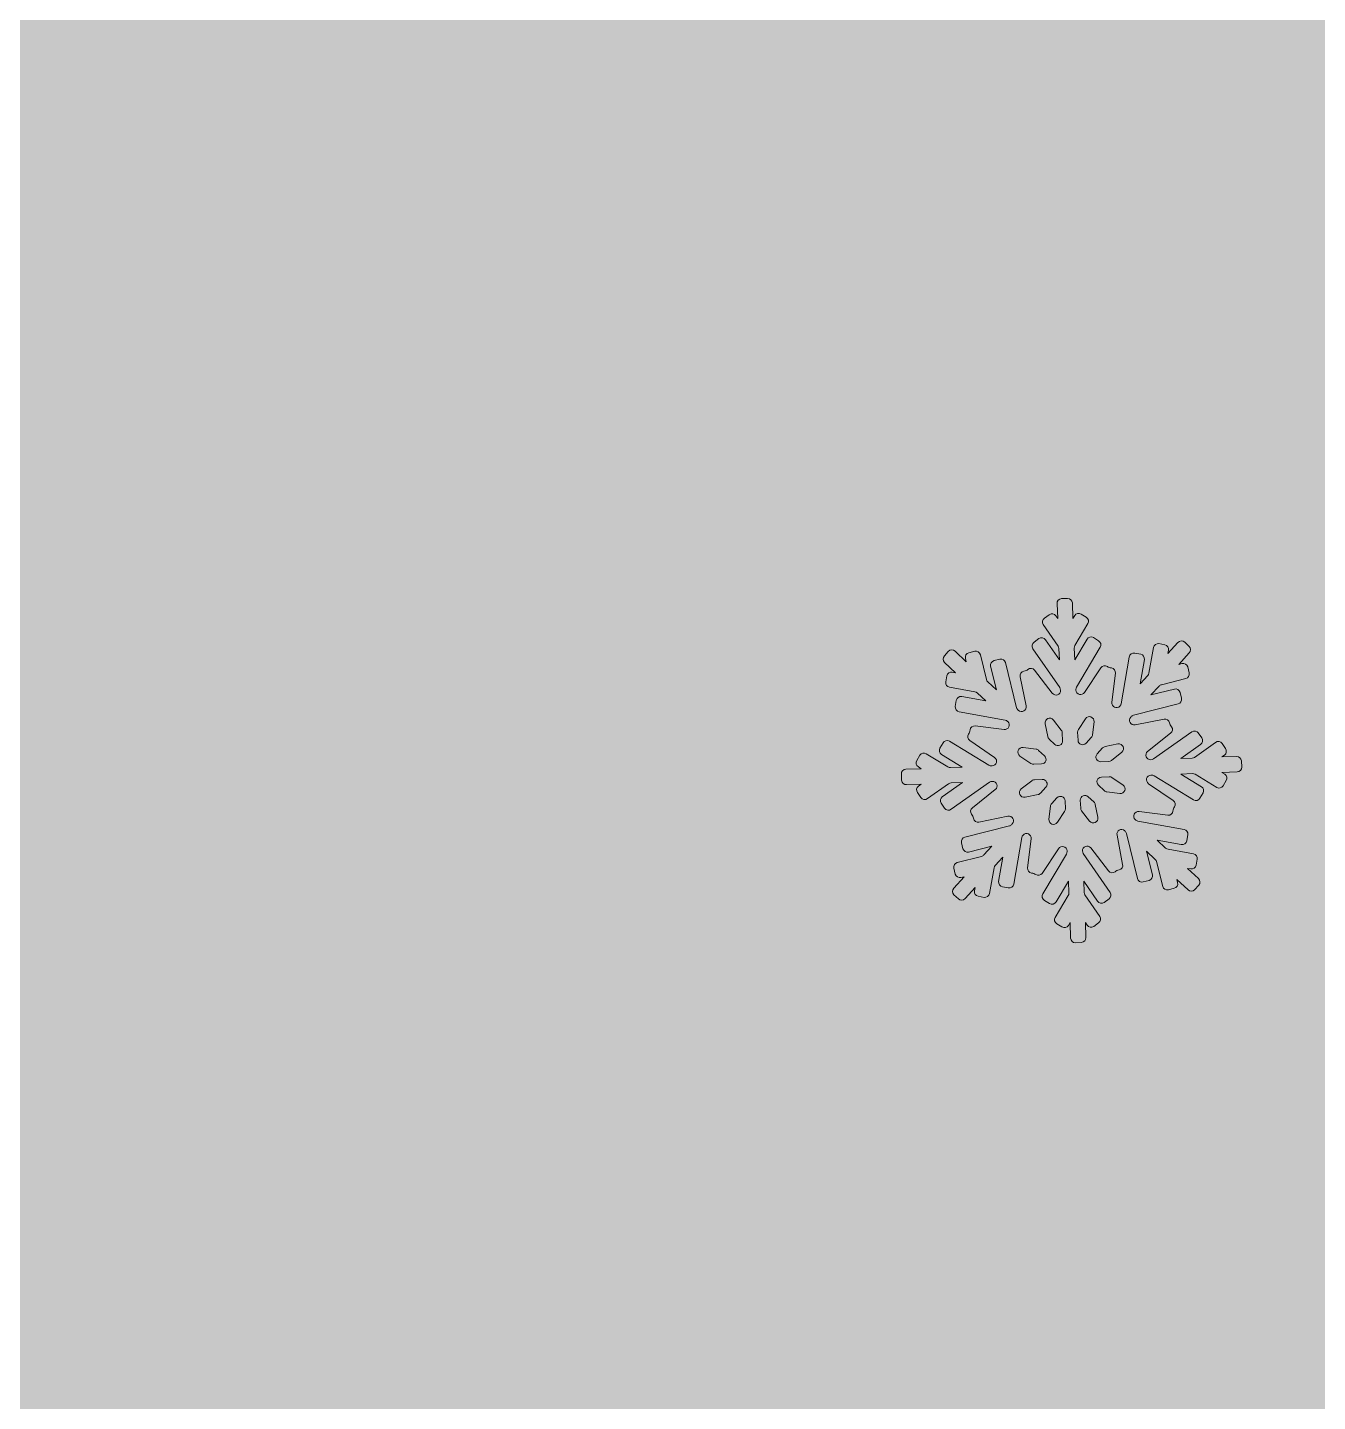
# Model space of a CAD drawing. Header units: millimetres. Extents: x 34 to 236, y -119 to -9.
# Drawn here: x 161.51 to 171.54, y -76.99 to -66.31 of the extents above; entities that cross this region are included whole.
import ezdxf

# ---------------------------------------------------------------- set-up
doc = ezdxf.new("R2010")
doc.units = ezdxf.units.MM
doc.header["$MEASUREMENT"] = 0
doc.layers.add('engraving', color=7, linetype='Continuous')
doc.layers.add('Layer 1', color=7, linetype='Continuous')

msp = doc.modelspace()

# ---------------------------------------------------------------- hatches: boundary and pattern name
at = {"layer": 'Layer 1'}
h = msp.add_hatch(color=2, dxfattribs=at)
h.dxf.hatch_style = 2
edge = h.paths.add_edge_path()
edge.add_spline(control_points=[(197.497, -92.512), (191.491, -92.512), (186.833, -90.51), (183.526, -86.507), (180.218, -82.504), (178.565, -77.807), (178.565, -72.416), (178.565, -67.026), (180.218, -62.368), (183.526, -58.444), (186.833, -54.52), (191.491, -52.557), (197.497, -52.557), (204.808, -52.557), (211.706, -56.41), (218.192, -64.114), (218.192, -64.114), (235.688, -44.397), (235.688, -44.397), (229.638, -38.435), (223.251, -34.115), (216.527, -31.439), (212.908, -29.998), (209.363, -28.949), (205.889, -28.284), (205.889, -28.284), (205.889, -26.056), (205.889, -26.056), (205.889, -23.296), (203.734, -21.019), (201.025, -20.813), (202.642, -19.614), (203.696, -17.697), (203.696, -15.529), (203.696, -11.896), (200.75, -8.95), (197.116, -8.95), (193.483, -8.95), (190.537, -11.896), (190.537, -15.529), (190.537, -17.697), (191.59, -19.614), (193.208, -20.813), (190.499, -21.019), (188.344, -23.296), (188.344, -26.056), (188.344, -26.056), (188.344, -27.991), (188.344, -27.991), (177.785, -29.407), (168.834, -33.484), (161.493, -40.226), (152.201, -48.762), (147.555, -59.623), (147.555, -72.811), (147.555, -86.334), (152.114, -97.405), (161.232, -106.023), (170.35, -114.642), (181.916, -118.95), (195.93, -118.95), (203.764, -118.95), (211.108, -117.231), (217.963, -113.794), (224.818, -110.356), (230.726, -105.894), (235.688, -100.411), (235.688, -100.411), (218.192, -82.809), (218.192, -82.809), (211.358, -89.278), (204.46, -92.512), (197.497, -92.512)], knot_values=[0, 0, 0, 0, 1, 1, 1, 2, 2, 2, 3, 3, 3, 4, 4, 4, 5, 5, 5, 6, 6, 6, 7, 7, 7, 8, 8, 8, 9, 9, 9, 10, 10, 10, 11, 11, 11, 12, 12, 12, 13, 13, 13, 14, 14, 14, 15, 15, 15, 16, 16, 16, 17, 17, 17, 18, 18, 18, 19, 19, 19, 20, 20, 20, 21, 21, 21, 22, 22, 22, 23, 23, 23, 24, 24, 24, 24], degree=3, periodic=1)
edge = h.paths.add_edge_path()
edge.add_spline(control_points=[(193.024, -15.529), (193.024, -13.273), (194.86, -11.437), (197.116, -11.437), (199.373, -11.437), (201.209, -13.273), (201.209, -15.529), (201.209, -17.786), (199.373, -19.622), (197.116, -19.622), (194.86, -19.622), (193.024, -17.786), (193.024, -15.529)], knot_values=[0, 0, 0, 0, 1, 1, 1, 2, 2, 2, 3, 3, 3, 4, 4, 4, 4], degree=3, periodic=1)

# ---------------------------------------------------------------- linework, layer by layer
at = {"layer": 'engraving', "lineweight": 0}
for points, knots in [([(170.949, -72.013), (170.948, -71.993), (170.931, -71.977), (170.911, -71.978), (170.911, -71.978), (170.796, -71.982), (170.796, -71.982), (170.796, -71.982), (170.817, -71.967), (170.817, -71.967), (170.833, -71.956), (170.837, -71.933), (170.826, -71.917), (170.826, -71.917), (170.799, -71.878), (170.799, -71.878), (170.788, -71.861), (170.765, -71.857), (170.748, -71.869), (170.748, -71.869), (170.585, -71.985), (170.585, -71.985), (170.579, -71.989), (170.572, -71.991), (170.565, -71.991), (170.565, -71.991), (170.477, -71.995), (170.477, -71.995), (170.477, -71.995), (170.632, -71.885), (170.632, -71.885), (170.649, -71.873), (170.653, -71.851), (170.641, -71.834), (170.641, -71.834), (170.614, -71.795), (170.614, -71.795), (170.603, -71.779), (170.58, -71.775), (170.564, -71.786), (170.564, -71.786), (170.266, -71.997), (170.266, -71.997), (170.26, -72.001), (170.253, -72.003), (170.246, -72.004), (170.246, -72.004), (170.244, -72.004), (170.244, -72.004), (170.209, -72.005), (170.193, -71.961), (170.22, -71.939), (170.22, -71.939), (170.399, -71.798), (170.399, -71.798), (170.415, -71.786), (170.418, -71.763), (170.406, -71.747), (170.406, -71.747), (170.4, -71.74), (170.4, -71.74), (170.396, -71.735), (170.394, -71.73), (170.393, -71.725), (170.393, -71.725), (170.391, -71.716), (170.391, -71.716), (170.387, -71.696), (170.368, -71.683), (170.348, -71.687), (170.348, -71.687), (170.123, -71.732), (170.123, -71.732), (170.088, -71.739), (170.065, -71.698), (170.089, -71.672), (170.089, -71.672), (170.093, -71.668), (170.093, -71.668), (170.097, -71.663), (170.104, -71.659), (170.111, -71.657), (170.111, -71.657), (170.457, -71.57), (170.457, -71.57), (170.476, -71.565), (170.488, -71.546), (170.483, -71.526), (170.483, -71.526), (170.472, -71.48), (170.472, -71.48), (170.467, -71.461), (170.447, -71.449), (170.428, -71.454), (170.428, -71.454), (170.246, -71.499), (170.246, -71.499), (170.246, -71.499), (170.309, -71.431), (170.309, -71.431), (170.314, -71.426), (170.32, -71.422), (170.327, -71.42), (170.327, -71.42), (170.517, -71.372), (170.517, -71.372), (170.536, -71.368), (170.548, -71.348), (170.543, -71.329), (170.543, -71.329), (170.532, -71.282), (170.532, -71.282), (170.527, -71.263), (170.507, -71.251), (170.487, -71.256), (170.487, -71.256), (170.463, -71.262), (170.463, -71.262), (170.463, -71.262), (170.544, -71.173), (170.544, -71.173), (170.557, -71.158), (170.557, -71.136), (170.542, -71.122), (170.542, -71.122), (170.508, -71.09), (170.508, -71.09), (170.493, -71.076), (170.47, -71.077), (170.456, -71.092), (170.456, -71.092), (170.378, -71.177), (170.378, -71.177), (170.378, -71.177), (170.383, -71.152), (170.383, -71.152), (170.386, -71.132), (170.373, -71.113), (170.353, -71.11), (170.353, -71.11), (170.307, -71.101), (170.307, -71.101), (170.288, -71.098), (170.269, -71.111), (170.265, -71.131), (170.265, -71.131), (170.23, -71.331), (170.23, -71.331), (170.229, -71.337), (170.226, -71.344), (170.222, -71.349), (170.222, -71.349), (170.162, -71.414), (170.162, -71.414), (170.162, -71.414), (170.195, -71.225), (170.195, -71.225), (170.198, -71.206), (170.185, -71.187), (170.166, -71.183), (170.166, -71.183), (170.12, -71.175), (170.12, -71.175), (170.1, -71.171), (170.081, -71.185), (170.077, -71.205), (170.077, -71.205), (170.014, -71.568), (170.014, -71.568), (170.013, -71.574), (170.01, -71.581), (170.005, -71.586), (170.005, -71.586), (170.005, -71.586), (170.005, -71.586), (169.981, -71.612), (169.938, -71.592), (169.942, -71.557), (169.942, -71.557), (169.97, -71.331), (169.97, -71.331), (169.972, -71.311), (169.958, -71.293), (169.938, -71.29), (169.938, -71.29), (169.93, -71.289), (169.93, -71.289), (169.924, -71.289), (169.919, -71.287), (169.914, -71.283), (169.914, -71.283), (169.907, -71.278), (169.907, -71.278), (169.89, -71.267), (169.867, -71.272), (169.856, -71.289), (169.856, -71.289), (169.729, -71.48), (169.729, -71.48), (169.71, -71.51), (169.664, -71.497), (169.663, -71.462), (169.663, -71.462), (169.663, -71.458), (169.663, -71.458), (169.662, -71.451), (169.664, -71.444), (169.668, -71.438), (169.668, -71.438), (169.851, -71.128), (169.851, -71.128), (169.862, -71.111), (169.856, -71.089), (169.839, -71.078), (169.839, -71.078), (169.799, -71.054), (169.799, -71.054), (169.782, -71.043), (169.759, -71.049), (169.749, -71.066), (169.749, -71.066), (169.653, -71.228), (169.653, -71.228), (169.653, -71.228), (169.65, -71.135), (169.65, -71.135), (169.649, -71.128), (169.651, -71.121), (169.655, -71.115), (169.655, -71.115), (169.755, -70.945), (169.755, -70.945), (169.766, -70.928), (169.76, -70.906), (169.743, -70.895), (169.743, -70.895), (169.703, -70.871), (169.703, -70.871), (169.686, -70.86), (169.663, -70.866), (169.653, -70.883), (169.653, -70.883), (169.64, -70.905), (169.64, -70.905), (169.64, -70.905), (169.635, -70.784), (169.635, -70.784), (169.635, -70.764), (169.618, -70.749), (169.598, -70.75), (169.598, -70.75), (169.551, -70.751), (169.551, -70.751), (169.531, -70.752), (169.515, -70.769), (169.516, -70.789), (169.516, -70.789), (169.521, -70.905), (169.521, -70.905), (169.521, -70.905), (169.507, -70.885), (169.507, -70.885), (169.495, -70.868), (169.472, -70.864), (169.456, -70.876), (169.456, -70.876), (169.418, -70.903), (169.418, -70.903), (169.401, -70.914), (169.397, -70.937), (169.409, -70.953), (169.409, -70.953), (169.524, -71.12), (169.524, -71.12), (169.528, -71.125), (169.53, -71.132), (169.53, -71.139), (169.53, -71.139), (169.534, -71.228), (169.534, -71.228), (169.534, -71.228), (169.426, -71.071), (169.426, -71.071), (169.414, -71.055), (169.391, -71.051), (169.375, -71.062), (169.375, -71.062), (169.337, -71.089), (169.337, -71.089), (169.32, -71.101), (169.316, -71.123), (169.328, -71.14), (169.328, -71.14), (169.537, -71.443), (169.537, -71.443), (169.541, -71.448), (169.543, -71.455), (169.543, -71.462), (169.543, -71.462), (169.543, -71.462), (169.543, -71.462), (169.545, -71.498), (169.5, -71.514), (169.478, -71.486), (169.478, -71.486), (169.341, -71.307), (169.341, -71.307), (169.328, -71.291), (169.305, -71.288), (169.29, -71.301), (169.29, -71.301), (169.283, -71.306), (169.283, -71.306), (169.278, -71.31), (169.273, -71.312), (169.267, -71.313), (169.267, -71.313), (169.259, -71.315), (169.259, -71.315), (169.239, -71.319), (169.226, -71.338), (169.23, -71.358), (169.23, -71.358), (169.275, -71.585), (169.275, -71.585), (169.282, -71.62), (169.241, -71.643), (169.215, -71.619), (169.215, -71.619), (169.213, -71.617), (169.213, -71.617), (169.208, -71.612), (169.204, -71.606), (169.202, -71.599), (169.202, -71.599), (169.115, -71.248), (169.115, -71.248), (169.11, -71.229), (169.091, -71.217), (169.071, -71.222), (169.071, -71.222), (169.026, -71.233), (169.026, -71.233), (169.007, -71.238), (168.995, -71.257), (169, -71.277), (169, -71.277), (169.045, -71.46), (169.045, -71.46), (169.045, -71.46), (168.978, -71.397), (168.978, -71.397), (168.973, -71.393), (168.969, -71.386), (168.967, -71.38), (168.967, -71.38), (168.92, -71.187), (168.92, -71.187), (168.915, -71.167), (168.895, -71.156), (168.876, -71.16), (168.876, -71.16), (168.83, -71.172), (168.83, -71.172), (168.811, -71.177), (168.799, -71.196), (168.804, -71.216), (168.804, -71.216), (168.81, -71.241), (168.81, -71.241), (168.81, -71.241), (168.723, -71.159), (168.723, -71.159), (168.708, -71.145), (168.685, -71.146), (168.671, -71.161), (168.671, -71.161), (168.64, -71.196), (168.64, -71.196), (168.626, -71.211), (168.627, -71.233), (168.642, -71.247), (168.642, -71.247), (168.727, -71.327), (168.727, -71.327), (168.727, -71.327), (168.702, -71.322), (168.702, -71.322), (168.682, -71.319), (168.663, -71.332), (168.66, -71.352), (168.66, -71.352), (168.652, -71.398), (168.652, -71.398), (168.648, -71.418), (168.661, -71.437), (168.681, -71.44), (168.681, -71.44), (168.878, -71.476), (168.878, -71.476), (168.885, -71.477), (168.891, -71.48), (168.897, -71.485), (168.897, -71.485), (168.962, -71.546), (168.962, -71.546), (168.962, -71.546), (168.775, -71.512), (168.775, -71.512), (168.756, -71.509), (168.737, -71.522), (168.733, -71.542), (168.733, -71.542), (168.725, -71.589), (168.725, -71.589), (168.722, -71.608), (168.735, -71.627), (168.754, -71.631), (168.754, -71.631), (169.113, -71.695), (169.113, -71.695), (169.12, -71.697), (169.126, -71.7), (169.131, -71.705), (169.131, -71.705), (169.133, -71.706), (169.133, -71.706), (169.159, -71.73), (169.139, -71.773), (169.104, -71.769), (169.104, -71.769), (168.88, -71.74), (168.88, -71.74), (168.86, -71.738), (168.842, -71.752), (168.84, -71.772), (168.84, -71.772), (168.838, -71.781), (168.838, -71.781), (168.838, -71.787), (168.836, -71.792), (168.833, -71.797), (168.833, -71.797), (168.828, -71.805), (168.828, -71.805), (168.817, -71.821), (168.821, -71.843), (168.838, -71.855), (168.838, -71.855), (169.03, -71.985), (169.03, -71.985), (169.059, -72.005), (169.046, -72.05), (169.011, -72.051), (169.011, -72.051), (169.007, -72.052), (169.007, -72.052), (168.999, -72.052), (168.992, -72.05), (168.986, -72.046), (168.986, -72.046), (168.68, -71.86), (168.68, -71.86), (168.663, -71.849), (168.64, -71.855), (168.63, -71.872), (168.63, -71.872), (168.606, -71.913), (168.606, -71.913), (168.596, -71.93), (168.601, -71.952), (168.618, -71.962), (168.618, -71.962), (168.779, -72.06), (168.779, -72.06), (168.779, -72.06), (168.688, -72.064), (168.688, -72.064), (168.68, -72.064), (168.673, -72.062), (168.667, -72.059), (168.667, -72.059), (168.5, -71.957), (168.5, -71.957), (168.482, -71.946), (168.46, -71.952), (168.449, -71.969), (168.449, -71.969), (168.425, -72.01), (168.425, -72.01), (168.415, -72.027), (168.421, -72.049), (168.438, -72.059), (168.438, -72.059), (168.46, -72.073), (168.46, -72.073), (168.46, -72.073), (168.341, -72.077), (168.341, -72.077), (168.321, -72.078), (168.305, -72.095), (168.306, -72.115), (168.306, -72.115), (168.308, -72.163), (168.308, -72.163), (168.309, -72.183), (168.326, -72.198), (168.346, -72.197), (168.346, -72.197), (168.461, -72.193), (168.461, -72.193), (168.461, -72.193), (168.44, -72.208), (168.44, -72.208), (168.423, -72.22), (168.419, -72.242), (168.431, -72.258), (168.431, -72.258), (168.458, -72.297), (168.458, -72.297), (168.469, -72.314), (168.492, -72.318), (168.508, -72.306), (168.508, -72.306), (168.672, -72.191), (168.672, -72.191), (168.678, -72.187), (168.685, -72.184), (168.692, -72.184), (168.692, -72.184), (168.78, -72.181), (168.78, -72.181), (168.78, -72.181), (168.624, -72.291), (168.624, -72.291), (168.608, -72.302), (168.604, -72.324), (168.615, -72.341), (168.615, -72.341), (168.642, -72.38), (168.642, -72.38), (168.654, -72.396), (168.677, -72.4), (168.693, -72.389), (168.693, -72.389), (168.991, -72.178), (168.991, -72.178), (168.997, -72.174), (169.004, -72.172), (169.011, -72.172), (169.011, -72.172), (169.013, -72.172), (169.013, -72.172), (169.048, -72.17), (169.064, -72.215), (169.036, -72.236), (169.036, -72.236), (168.858, -72.377), (168.858, -72.377), (168.842, -72.389), (168.839, -72.412), (168.851, -72.428), (168.851, -72.428), (168.857, -72.435), (168.857, -72.435), (168.86, -72.44), (168.863, -72.445), (168.864, -72.45), (168.864, -72.45), (168.866, -72.459), (168.866, -72.459), (168.87, -72.479), (168.889, -72.492), (168.908, -72.488), (168.908, -72.488), (169.134, -72.443), (169.134, -72.443), (169.169, -72.436), (169.192, -72.477), (169.168, -72.503), (169.168, -72.503), (169.164, -72.507), (169.164, -72.507), (169.16, -72.513), (169.153, -72.516), (169.146, -72.518), (169.146, -72.518), (168.8, -72.605), (168.8, -72.605), (168.781, -72.61), (168.769, -72.629), (168.774, -72.649), (168.774, -72.649), (168.785, -72.695), (168.785, -72.695), (168.79, -72.714), (168.81, -72.726), (168.829, -72.721), (168.829, -72.721), (169.01, -72.676), (169.01, -72.676), (169.01, -72.676), (168.948, -72.744), (168.948, -72.744), (168.943, -72.75), (168.937, -72.753), (168.93, -72.755), (168.93, -72.755), (168.74, -72.803), (168.74, -72.803), (168.721, -72.808), (168.709, -72.827), (168.714, -72.847), (168.714, -72.847), (168.725, -72.893), (168.725, -72.893), (168.73, -72.912), (168.75, -72.924), (168.769, -72.919), (168.769, -72.919), (168.794, -72.913), (168.794, -72.913), (168.794, -72.913), (168.713, -73.002), (168.713, -73.002), (168.699, -73.017), (168.7, -73.039), (168.715, -73.053), (168.715, -73.053), (168.749, -73.085), (168.749, -73.085), (168.764, -73.099), (168.787, -73.098), (168.801, -73.083), (168.801, -73.083), (168.879, -72.998), (168.879, -72.998), (168.879, -72.998), (168.874, -73.023), (168.874, -73.023), (168.871, -73.043), (168.884, -73.062), (168.903, -73.065), (168.903, -73.065), (168.949, -73.074), (168.949, -73.074), (168.969, -73.077), (168.988, -73.064), (168.992, -73.044), (168.992, -73.044), (169.026, -72.844), (169.026, -72.844), (169.028, -72.838), (169.031, -72.831), (169.035, -72.826), (169.035, -72.826), (169.095, -72.761), (169.095, -72.761), (169.095, -72.761), (169.062, -72.95), (169.062, -72.95), (169.059, -72.969), (169.072, -72.988), (169.091, -72.992), (169.091, -72.992), (169.137, -73), (169.137, -73), (169.157, -73.004), (169.176, -72.99), (169.179, -72.971), (169.179, -72.971), (169.243, -72.607), (169.243, -72.607), (169.244, -72.601), (169.247, -72.594), (169.252, -72.589), (169.252, -72.589), (169.252, -72.589), (169.252, -72.589), (169.275, -72.563), (169.319, -72.583), (169.314, -72.618), (169.314, -72.618), (169.287, -72.844), (169.287, -72.844), (169.285, -72.864), (169.299, -72.882), (169.318, -72.885), (169.318, -72.885), (169.327, -72.886), (169.327, -72.886), (169.333, -72.886), (169.338, -72.889), (169.343, -72.892), (169.343, -72.892), (169.35, -72.897), (169.35, -72.897), (169.367, -72.908), (169.39, -72.903), (169.401, -72.887), (169.401, -72.887), (169.527, -72.695), (169.527, -72.695), (169.547, -72.665), (169.593, -72.678), (169.594, -72.713), (169.594, -72.713), (169.594, -72.717), (169.594, -72.717), (169.595, -72.724), (169.593, -72.731), (169.589, -72.737), (169.589, -72.737), (169.405, -73.047), (169.405, -73.047), (169.395, -73.064), (169.401, -73.086), (169.418, -73.097), (169.418, -73.097), (169.458, -73.121), (169.458, -73.121), (169.475, -73.132), (169.498, -73.126), (169.508, -73.109), (169.508, -73.109), (169.604, -72.947), (169.604, -72.947), (169.604, -72.947), (169.607, -73.04), (169.607, -73.04), (169.608, -73.047), (169.606, -73.054), (169.602, -73.06), (169.602, -73.06), (169.501, -73.23), (169.501, -73.23), (169.491, -73.247), (169.497, -73.269), (169.514, -73.28), (169.514, -73.28), (169.554, -73.304), (169.554, -73.304), (169.571, -73.315), (169.594, -73.309), (169.604, -73.292), (169.604, -73.292), (169.617, -73.27), (169.617, -73.27), (169.617, -73.27), (169.621, -73.391), (169.621, -73.391), (169.622, -73.411), (169.639, -73.426), (169.659, -73.426), (169.659, -73.426), (169.706, -73.424), (169.706, -73.424), (169.726, -73.423), (169.741, -73.406), (169.741, -73.386), (169.741, -73.386), (169.736, -73.27), (169.736, -73.27), (169.736, -73.27), (169.75, -73.29), (169.75, -73.29), (169.762, -73.307), (169.784, -73.311), (169.801, -73.299), (169.801, -73.299), (169.839, -73.272), (169.839, -73.272), (169.855, -73.261), (169.859, -73.238), (169.848, -73.222), (169.848, -73.222), (169.733, -73.055), (169.733, -73.055), (169.729, -73.05), (169.727, -73.043), (169.726, -73.036), (169.726, -73.036), (169.723, -72.947), (169.723, -72.947), (169.723, -72.947), (169.831, -73.104), (169.831, -73.104), (169.843, -73.12), (169.865, -73.124), (169.882, -73.113), (169.882, -73.113), (169.92, -73.086), (169.92, -73.086), (169.936, -73.074), (169.94, -73.052), (169.929, -73.035), (169.929, -73.035), (169.72, -72.732), (169.72, -72.732), (169.716, -72.727), (169.714, -72.72), (169.713, -72.713), (169.713, -72.713), (169.713, -72.713), (169.713, -72.713), (169.712, -72.677), (169.757, -72.661), (169.778, -72.689), (169.778, -72.689), (169.916, -72.868), (169.916, -72.868), (169.928, -72.884), (169.951, -72.887), (169.967, -72.874), (169.967, -72.874), (169.974, -72.869), (169.974, -72.869), (169.979, -72.865), (169.984, -72.863), (169.989, -72.862), (169.989, -72.862), (169.998, -72.86), (169.998, -72.86), (170.018, -72.856), (170.03, -72.837), (170.026, -72.817), (170.026, -72.817), (169.982, -72.59), (169.982, -72.59), (169.975, -72.555), (170.016, -72.532), (170.042, -72.556), (170.042, -72.556), (170.044, -72.558), (170.044, -72.558), (170.049, -72.563), (170.053, -72.569), (170.055, -72.576), (170.055, -72.576), (170.141, -72.927), (170.141, -72.927), (170.146, -72.947), (170.166, -72.958), (170.186, -72.954), (170.186, -72.954), (170.231, -72.942), (170.231, -72.942), (170.25, -72.937), (170.262, -72.918), (170.257, -72.898), (170.257, -72.898), (170.212, -72.715), (170.212, -72.715), (170.212, -72.715), (170.279, -72.778), (170.279, -72.778), (170.284, -72.782), (170.288, -72.789), (170.289, -72.795), (170.289, -72.795), (170.337, -72.988), (170.337, -72.988), (170.342, -73.008), (170.362, -73.02), (170.381, -73.015), (170.381, -73.015), (170.426, -73.003), (170.426, -73.003), (170.446, -72.998), (170.458, -72.979), (170.453, -72.959), (170.453, -72.959), (170.447, -72.934), (170.447, -72.934), (170.447, -72.934), (170.534, -73.016), (170.534, -73.016), (170.549, -73.03), (170.572, -73.029), (170.585, -73.014), (170.585, -73.014), (170.617, -72.979), (170.617, -72.979), (170.631, -72.965), (170.63, -72.942), (170.615, -72.928), (170.615, -72.928), (170.53, -72.848), (170.53, -72.848), (170.53, -72.848), (170.555, -72.853), (170.555, -72.853), (170.575, -72.857), (170.593, -72.843), (170.597, -72.823), (170.597, -72.823), (170.605, -72.777), (170.605, -72.777), (170.608, -72.757), (170.595, -72.738), (170.576, -72.735), (170.576, -72.735), (170.379, -72.699), (170.379, -72.699), (170.372, -72.698), (170.365, -72.695), (170.36, -72.69), (170.36, -72.69), (170.295, -72.629), (170.295, -72.629), (170.295, -72.629), (170.481, -72.663), (170.481, -72.663), (170.501, -72.666), (170.52, -72.653), (170.524, -72.633), (170.524, -72.633), (170.532, -72.586), (170.532, -72.586), (170.535, -72.567), (170.522, -72.548), (170.503, -72.545), (170.503, -72.545), (170.144, -72.48), (170.144, -72.48), (170.137, -72.478), (170.131, -72.475), (170.125, -72.47), (170.125, -72.47), (170.124, -72.469), (170.124, -72.469), (170.098, -72.445), (170.118, -72.402), (170.153, -72.406), (170.153, -72.406), (170.377, -72.435), (170.377, -72.435), (170.397, -72.437), (170.415, -72.423), (170.417, -72.403), (170.417, -72.403), (170.418, -72.394), (170.418, -72.394), (170.419, -72.388), (170.421, -72.383), (170.424, -72.378), (170.424, -72.378), (170.429, -72.371), (170.429, -72.371), (170.44, -72.354), (170.436, -72.332), (170.419, -72.321), (170.419, -72.321), (170.227, -72.19), (170.227, -72.19), (170.198, -72.17), (170.211, -72.125), (170.246, -72.124), (170.246, -72.124), (170.25, -72.124), (170.25, -72.124), (170.257, -72.123), (170.264, -72.125), (170.271, -72.129), (170.271, -72.129), (170.577, -72.315), (170.577, -72.315), (170.594, -72.326), (170.616, -72.32), (170.627, -72.303), (170.627, -72.303), (170.651, -72.262), (170.651, -72.262), (170.661, -72.245), (170.655, -72.223), (170.639, -72.213), (170.639, -72.213), (170.478, -72.115), (170.478, -72.115), (170.478, -72.115), (170.569, -72.111), (170.569, -72.111), (170.576, -72.111), (170.583, -72.113), (170.59, -72.116), (170.59, -72.116), (170.757, -72.219), (170.757, -72.219), (170.775, -72.229), (170.797, -72.223), (170.807, -72.206), (170.807, -72.206), (170.831, -72.165), (170.831, -72.165), (170.842, -72.148), (170.836, -72.126), (170.819, -72.116), (170.819, -72.116), (170.797, -72.102), (170.797, -72.102), (170.797, -72.102), (170.916, -72.098), (170.916, -72.098), (170.936, -72.097), (170.952, -72.08), (170.951, -72.06), (170.951, -72.06), (170.949, -72.013), (170.949, -72.013)], [0, 0, 0, 0, 1, 1, 1, 2, 2, 2, 3, 3, 3, 4, 4, 4, 5, 5, 5, 6, 6, 6, 7, 7, 7, 8, 8, 8, 9, 9, 9, 10, 10, 10, 11, 11, 11, 12, 12, 12, 13, 13, 13, 14, 14, 14, 15, 15, 15, 16, 16, 16, 17, 17, 17, 18, 18, 18, 19, 19, 19, 20, 20, 20, 21, 21, 21, 22, 22, 22, 23, 23, 23, 24, 24, 24, 25, 25, 25, 26, 26, 26, 27, 27, 27, 28, 28, 28, 29, 29, 29, 30, 30, 30, 31, 31, 31, 32, 32, 32, 33, 33, 33, 34, 34, 34, 35, 35, 35, 36, 36, 36, 37, 37, 37, 38, 38, 38, 39, 39, 39, 40, 40, 40, 41, 41, 41, 42, 42, 42, 43, 43, 43, 44, 44, 44, 45, 45, 45, 46, 46, 46, 47, 47, 47, 48, 48, 48, 49, 49, 49, 50, 50, 50, 51, 51, 51, 52, 52, 52, 53, 53, 53, 54, 54, 54, 55, 55, 55, 56, 56, 56, 57, 57, 57, 58, 58, 58, 59, 59, 59, 60, 60, 60, 61, 61, 61, 62, 62, 62, 63, 63, 63, 64, 64, 64, 65, 65, 65, 66, 66, 66, 67, 67, 67, 68, 68, 68, 69, 69, 69, 70, 70, 70, 71, 71, 71, 72, 72, 72, 73, 73, 73, 74, 74, 74, 75, 75, 75, 76, 76, 76, 77, 77, 77, 78, 78, 78, 79, 79, 79, 80, 80, 80, 81, 81, 81, 82, 82, 82, 83, 83, 83, 84, 84, 84, 85, 85, 85, 86, 86, 86, 87, 87, 87, 88, 88, 88, 89, 89, 89, 90, 90, 90, 91, 91, 91, 92, 92, 92, 93, 93, 93, 94, 94, 94, 95, 95, 95, 96, 96, 96, 97, 97, 97, 98, 98, 98, 99, 99, 99, 100, 100, 100, 101, 101, 101, 102, 102, 102, 103, 103, 103, 104, 104, 104, 105, 105, 105, 106, 106, 106, 107, 107, 107, 108, 108, 108, 109, 109, 109, 110, 110, 110, 111, 111, 111, 112, 112, 112, 113, 113, 113, 114, 114, 114, 115, 115, 115, 116, 116, 116, 117, 117, 117, 118, 118, 118, 119, 119, 119, 120, 120, 120, 121, 121, 121, 122, 122, 122, 123, 123, 123, 124, 124, 124, 125, 125, 125, 126, 126, 126, 127, 127, 127, 128, 128, 128, 129, 129, 129, 130, 130, 130, 131, 131, 131, 132, 132, 132, 133, 133, 133, 134, 134, 134, 135, 135, 135, 136, 136, 136, 137, 137, 137, 138, 138, 138, 139, 139, 139, 140, 140, 140, 141, 141, 141, 142, 142, 142, 143, 143, 143, 144, 144, 144, 145, 145, 145, 146, 146, 146, 147, 147, 147, 148, 148, 148, 149, 149, 149, 150, 150, 150, 151, 151, 151, 152, 152, 152, 153, 153, 153, 154, 154, 154, 155, 155, 155, 156, 156, 156, 157, 157, 157, 158, 158, 158, 159, 159, 159, 160, 160, 160, 161, 161, 161, 162, 162, 162, 163, 163, 163, 164, 164, 164, 165, 165, 165, 166, 166, 166, 167, 167, 167, 168, 168, 168, 169, 169, 169, 170, 170, 170, 171, 171, 171, 172, 172, 172, 173, 173, 173, 174, 174, 174, 175, 175, 175, 176, 176, 176, 177, 177, 177, 178, 178, 178, 179, 179, 179, 180, 180, 180, 181, 181, 181, 182, 182, 182, 183, 183, 183, 184, 184, 184, 185, 185, 185, 186, 186, 186, 187, 187, 187, 188, 188, 188, 189, 189, 189, 190, 190, 190, 191, 191, 191, 192, 192, 192, 193, 193, 193, 194, 194, 194, 195, 195, 195, 196, 196, 196, 197, 197, 197, 198, 198, 198, 199, 199, 199, 200, 200, 200, 201, 201, 201, 202, 202, 202, 203, 203, 203, 204, 204, 204, 205, 205, 205, 206, 206, 206, 207, 207, 207, 208, 208, 208, 209, 209, 209, 210, 210, 210, 211, 211, 211, 212, 212, 212, 213, 213, 213, 214, 214, 214, 215, 215, 215, 216, 216, 216, 217, 217, 217, 218, 218, 218, 219, 219, 219, 220, 220, 220, 221, 221, 221, 222, 222, 222, 223, 223, 223, 224, 224, 224, 225, 225, 225, 226, 226, 226, 227, 227, 227, 228, 228, 228, 229, 229, 229, 230, 230, 230, 231, 231, 231, 232, 232, 232, 233, 233, 233, 234, 234, 234, 235, 235, 235, 236, 236, 236, 237, 237, 237, 238, 238, 238, 239, 239, 239, 240, 240, 240, 241, 241, 241, 242, 242, 242, 243, 243, 243, 244, 244, 244, 245, 245, 245, 246, 246, 246, 247, 247, 247, 248, 248, 248, 249, 249, 249, 250, 250, 250, 251, 251, 251, 252, 252, 252, 253, 253, 253, 254, 254, 254, 255, 255, 255, 256, 256, 256, 257, 257, 257, 258, 258, 258, 259, 259, 259, 260, 260, 260, 261, 261, 261, 262, 262, 262, 263, 263, 263, 264, 264, 264, 265, 265, 265, 266, 266, 266, 267, 267, 267, 268, 268, 268, 269, 269, 269, 270, 270, 270, 271, 271, 271, 272, 272, 272, 273, 273, 273, 274, 274, 274, 275, 275, 275, 276, 276, 276, 277, 277, 277, 278, 278, 278, 279, 279, 279, 280, 280, 280, 281, 281, 281, 282, 282, 282, 283, 283, 283, 284, 284, 284, 285, 285, 285, 286, 286, 286, 287, 287, 287, 288, 288, 288, 289, 289, 289, 290, 290, 290, 291, 291, 291, 292, 292, 292, 293, 293, 293, 294, 294, 294, 295, 295, 295, 296, 296, 296, 297, 297, 297, 298, 298, 298, 299, 299, 299, 300, 300, 300, 301, 301, 301, 302, 302, 302, 303, 303, 303, 304, 304, 304, 305, 305, 305, 306, 306, 306, 307, 307, 307, 308, 308, 308, 309, 309, 309, 310, 310, 310, 311, 311, 311, 312, 312, 312, 313, 313, 313, 314, 314, 314, 315, 315, 315, 316, 316, 316, 317, 317, 317, 318, 318, 318, 319, 319, 319, 320, 320, 320, 321, 321, 321, 322, 322, 322, 323, 323, 323, 324, 324, 324, 325, 325, 325, 326, 326, 326, 327, 327, 327, 328, 328, 328, 329, 329, 329, 330, 330, 330, 331, 331, 331, 332, 332, 332, 333, 333, 333, 334, 334, 334, 335, 335, 335, 336, 336, 336, 336]), ([(169.488, -71.695), (169.488, -71.695), (169.549, -71.774), (169.549, -71.774), (169.554, -71.78), (169.557, -71.787), (169.557, -71.795), (169.557, -71.795), (169.559, -71.856), (169.559, -71.856), (169.561, -71.888), (169.522, -71.906), (169.498, -71.884), (169.498, -71.884), (169.455, -71.843), (169.455, -71.843), (169.449, -71.838), (169.445, -71.831), (169.444, -71.824), (169.444, -71.824), (169.424, -71.724), (169.424, -71.724), (169.417, -71.686), (169.465, -71.664), (169.488, -71.695)], [0, 0, 0, 0, 1, 1, 1, 2, 2, 2, 3, 3, 3, 4, 4, 4, 5, 5, 5, 6, 6, 6, 7, 7, 7, 8, 8, 8, 8]), ([(169.679, -71.852), (169.679, -71.852), (169.676, -71.79), (169.676, -71.79), (169.676, -71.783), (169.678, -71.775), (169.682, -71.769), (169.682, -71.769), (169.737, -71.685), (169.737, -71.685), (169.758, -71.653), (169.808, -71.671), (169.804, -71.71), (169.804, -71.71), (169.791, -71.81), (169.791, -71.81), (169.791, -71.818), (169.787, -71.825), (169.782, -71.83), (169.782, -71.83), (169.742, -71.875), (169.742, -71.875), (169.72, -71.899), (169.68, -71.884), (169.679, -71.852)], [0, 0, 0, 0, 1, 1, 1, 2, 2, 2, 3, 3, 3, 4, 4, 4, 5, 5, 5, 6, 6, 6, 7, 7, 7, 8, 8, 8, 8]), ([(169.828, -71.958), (169.828, -71.958), (169.87, -71.912), (169.87, -71.912), (169.875, -71.906), (169.882, -71.902), (169.889, -71.901), (169.889, -71.901), (169.989, -71.881), (169.989, -71.881), (170.027, -71.874), (170.049, -71.922), (170.019, -71.945), (170.019, -71.945), (169.938, -72.009), (169.938, -72.009), (169.932, -72.013), (169.925, -72.016), (169.917, -72.016), (169.917, -72.016), (169.856, -72.019), (169.856, -72.019), (169.824, -72.02), (169.806, -71.982), (169.828, -71.958)], [0, 0, 0, 0, 1, 1, 1, 2, 2, 2, 3, 3, 3, 4, 4, 4, 5, 5, 5, 6, 6, 6, 7, 7, 7, 8, 8, 8, 8]), ([(169.313, -72.033), (169.313, -72.033), (169.228, -71.975), (169.228, -71.975), (169.197, -71.953), (169.215, -71.904), (169.253, -71.909), (169.253, -71.909), (169.353, -71.921), (169.353, -71.921), (169.361, -71.922), (169.368, -71.926), (169.373, -71.931), (169.373, -71.931), (169.419, -71.974), (169.419, -71.974), (169.443, -71.996), (169.428, -72.035), (169.396, -72.036), (169.396, -72.036), (169.335, -72.039), (169.335, -72.039), (169.328, -72.039), (169.32, -72.037), (169.313, -72.033)], [0, 0, 0, 0, 1, 1, 1, 2, 2, 2, 3, 3, 3, 4, 4, 4, 5, 5, 5, 6, 6, 6, 7, 7, 7, 8, 8, 8, 8]), ([(169.429, -72.217), (169.429, -72.217), (169.387, -72.263), (169.387, -72.263), (169.382, -72.269), (169.375, -72.273), (169.368, -72.274), (169.368, -72.274), (169.268, -72.294), (169.268, -72.294), (169.23, -72.302), (169.208, -72.254), (169.238, -72.23), (169.238, -72.23), (169.319, -72.167), (169.319, -72.167), (169.325, -72.162), (169.332, -72.159), (169.34, -72.159), (169.34, -72.159), (169.401, -72.156), (169.401, -72.156), (169.433, -72.155), (169.451, -72.193), (169.429, -72.217)], [0, 0, 0, 0, 1, 1, 1, 2, 2, 2, 3, 3, 3, 4, 4, 4, 5, 5, 5, 6, 6, 6, 7, 7, 7, 8, 8, 8, 8]), ([(169.943, -72.142), (169.943, -72.142), (170.029, -72.2), (170.029, -72.2), (170.06, -72.222), (170.041, -72.271), (170.004, -72.266), (170.004, -72.266), (169.904, -72.254), (169.904, -72.254), (169.896, -72.253), (169.889, -72.249), (169.883, -72.244), (169.883, -72.244), (169.838, -72.201), (169.838, -72.201), (169.814, -72.179), (169.829, -72.14), (169.861, -72.139), (169.861, -72.139), (169.922, -72.136), (169.922, -72.136), (169.929, -72.136), (169.937, -72.138), (169.943, -72.142)], [0, 0, 0, 0, 1, 1, 1, 2, 2, 2, 3, 3, 3, 4, 4, 4, 5, 5, 5, 6, 6, 6, 7, 7, 7, 8, 8, 8, 8]), ([(169.578, -72.323), (169.578, -72.323), (169.581, -72.385), (169.581, -72.385), (169.581, -72.392), (169.579, -72.4), (169.575, -72.406), (169.575, -72.406), (169.519, -72.49), (169.519, -72.49), (169.498, -72.522), (169.449, -72.504), (169.453, -72.466), (169.453, -72.466), (169.465, -72.365), (169.465, -72.365), (169.466, -72.357), (169.47, -72.35), (169.475, -72.345), (169.475, -72.345), (169.515, -72.3), (169.515, -72.3), (169.537, -72.276), (169.577, -72.291), (169.578, -72.323)], [0, 0, 0, 0, 1, 1, 1, 2, 2, 2, 3, 3, 3, 4, 4, 4, 5, 5, 5, 6, 6, 6, 7, 7, 7, 8, 8, 8, 8]), ([(169.768, -72.48), (169.768, -72.48), (169.707, -72.401), (169.707, -72.401), (169.703, -72.395), (169.7, -72.388), (169.7, -72.38), (169.7, -72.38), (169.697, -72.319), (169.697, -72.319), (169.696, -72.287), (169.735, -72.269), (169.758, -72.291), (169.758, -72.291), (169.802, -72.332), (169.802, -72.332), (169.808, -72.337), (169.812, -72.344), (169.813, -72.351), (169.813, -72.351), (169.833, -72.451), (169.833, -72.451), (169.84, -72.489), (169.792, -72.511), (169.768, -72.48)], [0, 0, 0, 0, 1, 1, 1, 2, 2, 2, 3, 3, 3, 4, 4, 4, 5, 5, 5, 6, 6, 6, 7, 7, 7, 8, 8, 8, 8])]:
    msp.add_open_spline(points, degree=3, knots=knots, dxfattribs=at)
at = {"layer": 'Layer 1', "lineweight": 0}
msp.add_open_spline([(197.497, -92.512), (191.491, -92.512), (186.833, -90.51), (183.526, -86.507), (180.218, -82.504), (178.565, -77.807), (178.565, -72.416), (178.565, -67.026), (180.218, -62.368), (183.526, -58.444), (186.833, -54.52), (191.491, -52.557), (197.497, -52.557), (204.808, -52.557), (211.706, -56.41), (218.192, -64.114), (218.192, -64.114), (235.688, -44.397), (235.688, -44.397), (229.638, -38.435), (223.251, -34.115), (216.527, -31.439), (212.908, -29.998), (209.363, -28.949), (205.889, -28.284), (205.889, -28.284), (205.889, -26.056), (205.889, -26.056), (205.889, -23.296), (203.734, -21.019), (201.025, -20.813), (202.642, -19.614), (203.696, -17.697), (203.696, -15.529), (203.696, -11.896), (200.75, -8.95), (197.116, -8.95), (193.483, -8.95), (190.537, -11.896), (190.537, -15.529), (190.537, -17.697), (191.59, -19.614), (193.208, -20.813), (190.499, -21.019), (188.344, -23.296), (188.344, -26.056), (188.344, -26.056), (188.344, -27.991), (188.344, -27.991), (177.785, -29.407), (168.834, -33.484), (161.493, -40.226), (152.201, -48.762), (147.555, -59.623), (147.555, -72.811), (147.555, -86.334), (152.114, -97.405), (161.232, -106.023), (170.35, -114.642), (181.916, -118.95), (195.93, -118.95), (203.764, -118.95), (211.108, -117.231), (217.963, -113.794), (224.818, -110.356), (230.726, -105.894), (235.688, -100.411), (235.688, -100.411), (218.192, -82.809), (218.192, -82.809), (211.358, -89.278), (204.46, -92.512), (197.497, -92.512)], degree=3, knots=[0, 0, 0, 0, 1, 1, 1, 2, 2, 2, 3, 3, 3, 4, 4, 4, 5, 5, 5, 6, 6, 6, 7, 7, 7, 8, 8, 8, 9, 9, 9, 10, 10, 10, 11, 11, 11, 12, 12, 12, 13, 13, 13, 14, 14, 14, 15, 15, 15, 16, 16, 16, 17, 17, 17, 18, 18, 18, 19, 19, 19, 20, 20, 20, 21, 21, 21, 22, 22, 22, 23, 23, 23, 24, 24, 24, 24], dxfattribs=at)

doc.saveas('drawing.dxf')
